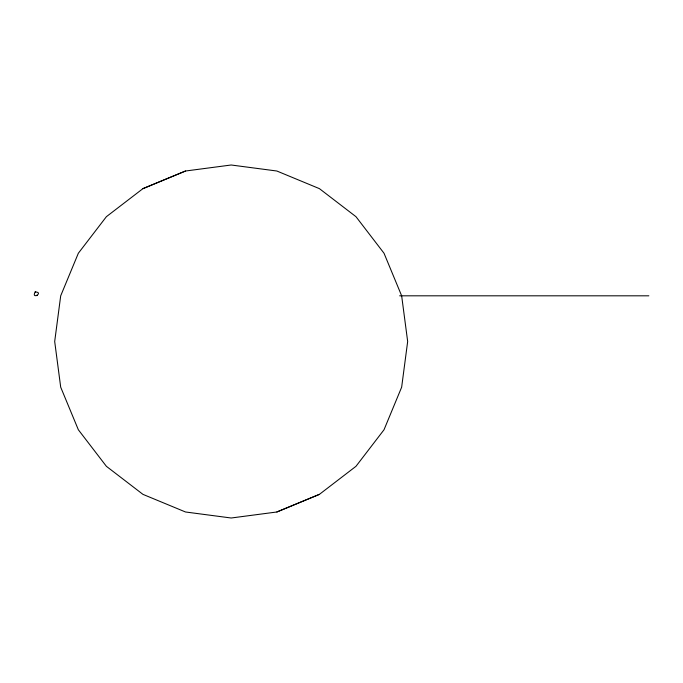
<?xml version="1.0" encoding="UTF-8"?>
<svg xmlns="http://www.w3.org/2000/svg" width="683" height="683" viewBox="0 0 683 683"><rect width="100%" height="100%" fill="white"/><g stroke="black" fill="none" stroke-linecap="round" stroke-linejoin="round"><path stroke-width="1.02" d="M142.935 188.645L106.386 216.69L78.34 253.248L60.702 295.816L54.691 341.5L60.702 387.184L78.34 429.752L106.386 466.31L142.935 494.355L185.503 511.985L231.178 518.004L276.863 511.985L319.422 494.355L355.98 466.31L384.025 429.752L401.655 387.184L407.666 341.5L401.655 295.816L384.025 253.248L355.98 216.69L319.422 188.645L276.854 171.015L231.178 164.996L185.503 171.015L142.935 188.645L185.503 171.015M35.166 291.94C30.872 300.153 44.429 292.324 35.166 291.94L35.661 291.735M36.711 295.662L37.206 295.466M276.854 511.985L319.413 494.355M399.657 295.816L648.85 295.816"/></g></svg>
